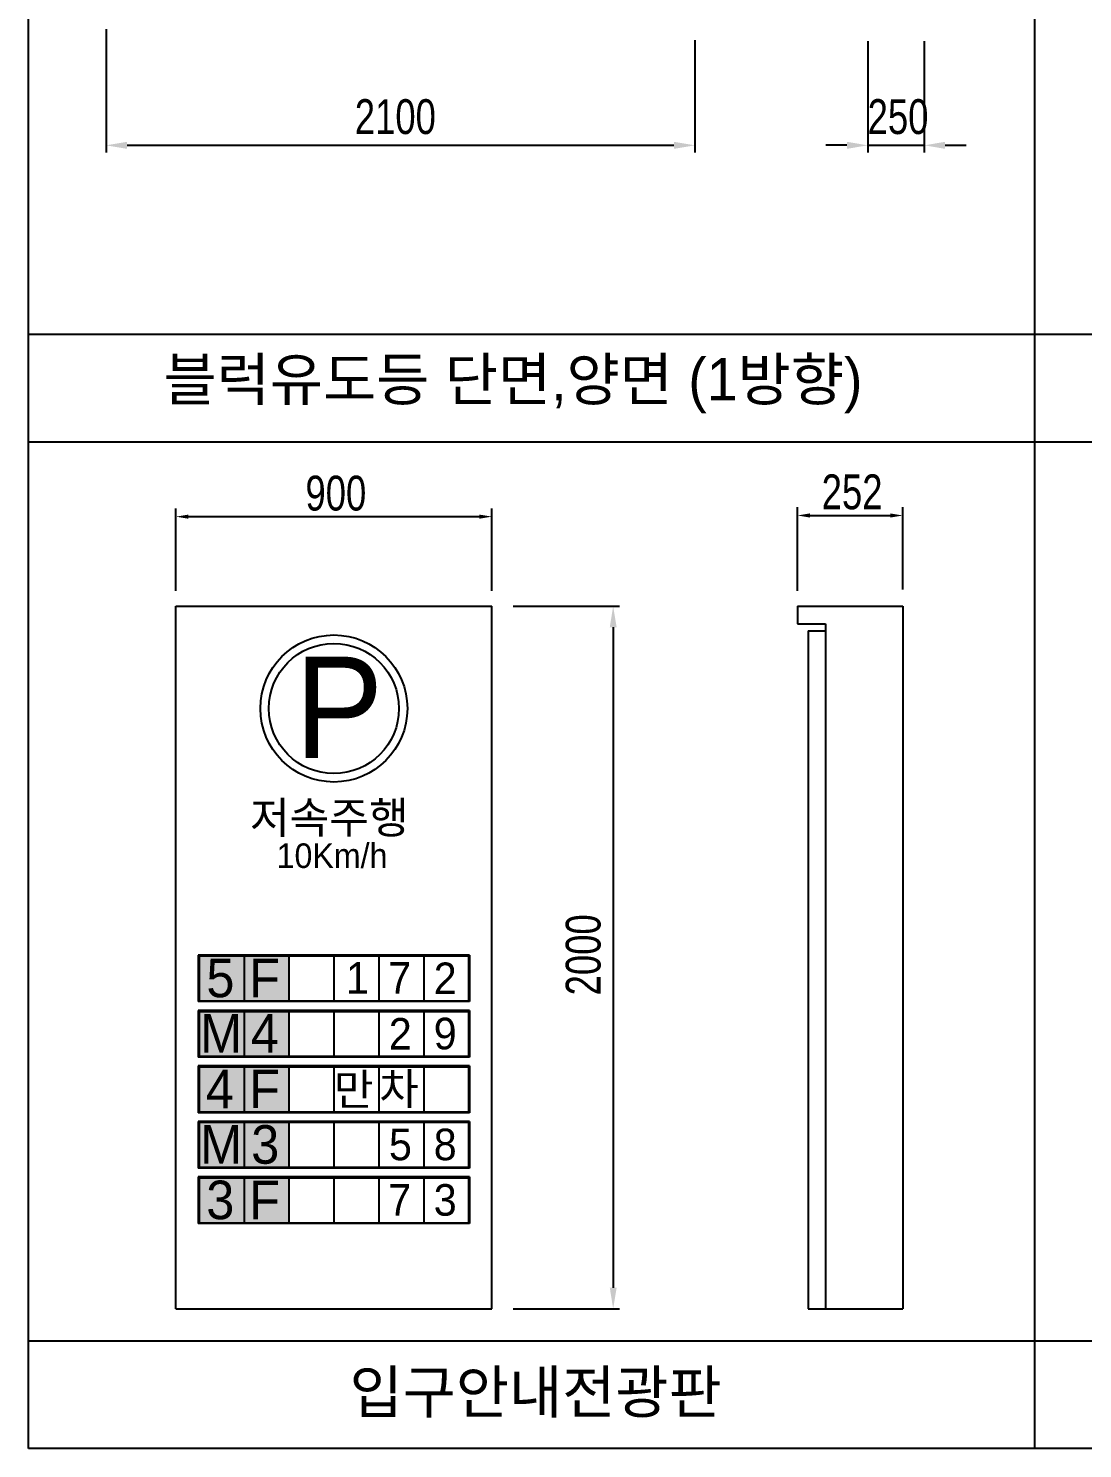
# Model space of a CAD drawing. Header units: millimetres. Extents: x 30232679 to 30326002, y -948068 to -920528.
# Drawn here: x 30289215 to 30297335, y -945972 to -935038 of the extents above; entities that cross this region are included whole.
import ezdxf
from ezdxf.enums import TextEntityAlignment as Align

# ---------------------------------------------------------------- set-up
doc = ezdxf.new("R2010")
doc.units = ezdxf.units.MM
doc.header["$LTSCALE"] = 600
doc.header["$MEASUREMENT"] = 0
doc.layers.get('0').update_dxf_attribs({"linetype": 'CONTINUOUS'})
doc.layers.add('PARKING', color=7, linetype='CONTINUOUS')
doc.styles.add('돋움', font='Dotum.ttf')

msp = doc.modelspace()

# ---------------------------------------------------------------- hatches: boundary and pattern name
for points in [[(30290530, -942178), (30290530, -942525), (30290876, -942525), (30290876, -942178)], [(30290876, -942178), (30290876, -942525), (30291222, -942525), (30291222, -942178)], [(30290530, -942606), (30290530, -942952), (30290876, -942952), (30290876, -942606)], [(30290876, -942606), (30290876, -942952), (30291222, -942952), (30291222, -942606)], [(30290530, -943033), (30290530, -943379), (30290876, -943379), (30290876, -943033)], [(30290876, -943033), (30290876, -943379), (30291222, -943379), (30291222, -943033)], [(30290530, -943460), (30290530, -943806), (30290876, -943806), (30290876, -943460)], [(30290876, -943460), (30290876, -943806), (30291222, -943806), (30291222, -943460)], [(30290530, -943887), (30290530, -944234), (30290876, -944234), (30290876, -943887)], [(30290876, -943887), (30290876, -944234), (30291222, -944234), (30291222, -943887)]]:
    msp.add_hatch(color=2).paths.add_polyline_path(points)

# ---------------------------------------------------------------- linework, layer by layer
for p, q in [((30290351, -944895), (30290351, -939487)), ((30290351, -939487), (30292785, -939487)), ((30292785, -944895), (30292785, -939487)), ((30295139, -939487), (30295950, -939487)), ((30295139, -939487), (30295139, -939622)), ((30295950, -939487), (30295950, -944895)), ((30295139, -939622), (30295355, -939622)), ((30295220, -939676), (30295355, -939676)), ((30295220, -939676), (30295220, -944895)), ((30295355, -939622), (30295355, -944895)), ((30292613, -942172), (30290523, -942172)), ((30290523, -942172), (30290523, -942531)), ((30292613, -942172), (30292613, -942531)), ((30292613, -942531), (30290523, -942531)), ((30292613, -942599), (30290523, -942599)), ((30290523, -942599), (30290523, -942959)), ((30290527, -942955), (30290527, -942603)), ((30292613, -942599), (30292613, -942959)), ((30292613, -942959), (30290523, -942959)), ((30292613, -943026), (30290523, -943026)), ((30290523, -943026), (30290523, -943386)), ((30290527, -943382), (30290527, -943030)), ((30292613, -943026), (30292613, -943386)), ((30292613, -943386), (30290523, -943386)), ((30292613, -943453), (30290523, -943453)), ((30290523, -943453), (30290523, -943813)), ((30290527, -943809), (30290527, -943457)), ((30292613, -943453), (30292613, -943813)), ((30292613, -943813), (30290523, -943813)), ((30292613, -943881), (30290523, -943881)), ((30290523, -943881), (30290523, -944240)), ((30290527, -944236), (30290527, -943885)), ((30292613, -943881), (30292613, -944240)), ((30292613, -944240), (30290523, -944240)), ((30290351, -944895), (30292785, -944895)), ((30295220, -944895), (30295950, -944895))]:
    msp.add_line(p, q)
at = {"color": 2}
for p, q in [((30290530, -942178), (30290876, -942178)), ((30290530, -942178), (30290530, -942525)), ((30290876, -942178), (30291222, -942178)), ((30290876, -942178), (30290876, -942525)), ((30291222, -942178), (30291568, -942178)), ((30291222, -942178), (30291222, -942525)), ((30291568, -942178), (30291914, -942178)), ((30291568, -942178), (30291568, -942525)), ((30291914, -942178), (30292260, -942178)), ((30291914, -942178), (30291914, -942525)), ((30292260, -942178), (30292606, -942178)), ((30292260, -942178), (30292260, -942525)), ((30292606, -942178), (30292606, -942525)), ((30290530, -942525), (30290876, -942525)), ((30290876, -942525), (30291222, -942525)), ((30291222, -942525), (30291568, -942525)), ((30291568, -942525), (30291914, -942525)), ((30291914, -942525), (30292260, -942525)), ((30292260, -942525), (30292606, -942525)), ((30290530, -942606), (30290876, -942606)), ((30290530, -942606), (30290530, -942952)), ((30290876, -942606), (30291222, -942606)), ((30290876, -942606), (30290876, -942952)), ((30291222, -942606), (30291568, -942606)), ((30291222, -942606), (30291222, -942952)), ((30291568, -942606), (30291914, -942606)), ((30291568, -942606), (30291568, -942952)), ((30291914, -942606), (30292260, -942606)), ((30291914, -942606), (30291914, -942952)), ((30292260, -942606), (30292606, -942606)), ((30292260, -942606), (30292260, -942952)), ((30292606, -942606), (30292606, -942952)), ((30290530, -942952), (30290876, -942952)), ((30290876, -942952), (30291222, -942952)), ((30291222, -942952), (30291568, -942952)), ((30291568, -942952), (30291914, -942952)), ((30291914, -942952), (30292260, -942952)), ((30292260, -942952), (30292606, -942952)), ((30290530, -943033), (30290876, -943033)), ((30290530, -943033), (30290530, -943379)), ((30290876, -943033), (30291222, -943033)), ((30290876, -943033), (30290876, -943379)), ((30291222, -943033), (30291568, -943033)), ((30291222, -943033), (30291222, -943379)), ((30291568, -943033), (30291914, -943033)), ((30291568, -943033), (30291568, -943379)), ((30291914, -943033), (30292260, -943033)), ((30291914, -943033), (30291914, -943379)), ((30292260, -943033), (30292606, -943033)), ((30292260, -943033), (30292260, -943379)), ((30292606, -943033), (30292606, -943379)), ((30290530, -943379), (30290876, -943379)), ((30290876, -943379), (30291222, -943379)), ((30291222, -943379), (30291568, -943379)), ((30291568, -943379), (30291914, -943379)), ((30291914, -943379), (30292260, -943379)), ((30292260, -943379), (30292606, -943379)), ((30290530, -943460), (30290876, -943460)), ((30290530, -943460), (30290530, -943806)), ((30290876, -943460), (30291222, -943460)), ((30290876, -943460), (30290876, -943806)), ((30291222, -943460), (30291568, -943460)), ((30291222, -943460), (30291222, -943806)), ((30291568, -943460), (30291914, -943460)), ((30291568, -943460), (30291568, -943806)), ((30291914, -943460), (30292260, -943460)), ((30291914, -943460), (30291914, -943806)), ((30292260, -943460), (30292606, -943460)), ((30292260, -943460), (30292260, -943806)), ((30292606, -943460), (30292606, -943806)), ((30290530, -943806), (30290876, -943806)), ((30290876, -943806), (30291222, -943806)), ((30291222, -943806), (30291568, -943806)), ((30291568, -943806), (30291914, -943806)), ((30291914, -943806), (30292260, -943806)), ((30292260, -943806), (30292606, -943806)), ((30290530, -943887), (30290876, -943887)), ((30290530, -943887), (30290530, -944234)), ((30290876, -943887), (30291222, -943887)), ((30290876, -943887), (30290876, -944234)), ((30291222, -943887), (30291568, -943887)), ((30291222, -943887), (30291222, -944234)), ((30291568, -943887), (30291914, -943887)), ((30291568, -943887), (30291568, -944234)), ((30291914, -943887), (30292260, -943887)), ((30291914, -943887), (30291914, -944234)), ((30292260, -943887), (30292606, -943887)), ((30292260, -943887), (30292260, -944234)), ((30292606, -943887), (30292606, -944234)), ((30290530, -944234), (30290876, -944234)), ((30290876, -944234), (30291222, -944234)), ((30291222, -944234), (30291568, -944234)), ((30291568, -944234), (30291914, -944234)), ((30291914, -944234), (30292260, -944234)), ((30292260, -944234), (30292606, -944234))]:
    msp.add_line(p, q, dxfattribs=at)
for radius in [566, 501]:
    msp.add_circle((30291568, -940274), radius)
at = {"layer": 'PARKING', "color": 3}
for p, q in [((30289215, -945972), (30289215, -922723)), ((30296965, -922723), (30296965, -945972)), ((30289215, -937392), (30320213, -937392)), ((30320213, -938223), (30289215, -938223)), ((30289215, -945142), (30320213, -945142)), ((30320213, -945972), (30289215, -945972))]:
    msp.add_line(p, q, dxfattribs=at)
at = {"layer": 'PARKING', "color": 1}
for p, q in [((30289814, -935044), (30289814, -935992)), ((30294348, -935128), (30294348, -935992)), ((30295680, -935137), (30295680, -935992)), ((30296115, -935137), (30296115, -935992)), ((30289975, -935938), (30294187, -935938)), ((30295519, -935938), (30295358, -935938)), ((30295680, -935938), (30296115, -935938)), ((30296276, -935938), (30296437, -935938)), ((30295139, -939367), (30295139, -938723)), ((30295950, -939357), (30295950, -938723)), ((30290351, -939367), (30290351, -938733)), ((30290448, -938797), (30292688, -938797)), ((30292785, -939367), (30292785, -938733)), ((30295235, -938788), (30295853, -938788)), ((30292948, -939487), (30293768, -939487)), ((30293719, -939648), (30293719, -944734)), ((30292948, -944895), (30293768, -944895))]:
    msp.add_line(p, q, dxfattribs=at)
for points in [[(30289975, -935911), (30289975, -935965), (30289814, -935938)], [(30294187, -935911), (30294187, -935965), (30294348, -935938)], [(30295519, -935911), (30295519, -935965), (30295680, -935938)], [(30296276, -935911), (30296276, -935965), (30296115, -935938)], [(30290448, -938781), (30290448, -938813), (30290351, -938797)], [(30292688, -938781), (30292688, -938813), (30292785, -938797)], [(30295235, -938772), (30295235, -938804), (30295139, -938788)], [(30295853, -938772), (30295853, -938804), (30295950, -938788)], [(30293693, -939648), (30293746, -939648), (30293719, -939487)], [(30293693, -944734), (30293746, -944734), (30293719, -944895)]]:
    msp.add_solid(points, dxfattribs=at)

# ---------------------------------------------------------------- texts
at = {"color": 7, "style": '돋움'}
for s, height, p in [('블럭유도등 단면,양면 (1방향)', 326.44, (30292947, -937766)), ('입구안내전광판', 326.4, (30293122, -945533))]:
    msp.add_text(s, height=height, dxfattribs=at).set_placement(p, align=Align.MIDDLE)
at = {"style": '돋움'}
for s, height, p in [('P', 779, (30291268, -940654)), ('저속주행', 243.4, (30290922, -941236)), ('10Km/h', 189.3, (30291127, -941502))]:
    msp.add_text(s, height=height, dxfattribs=at).set_placement(p)
at = {"color": 250, "style": '돋움'}
for s, p in [('5', (30290586, -942497)), ('F', (30290916, -942497)), ('M', (30290538, -942924)), ('4', (30290928, -942924)), ('4', (30290582, -943352)), ('F', (30290916, -943351)), ('M', (30290538, -943779)), ('3', (30290931, -943779)), ('3', (30290585, -944206)), ('F', (30290916, -944206))]:
    msp.add_text(s, height=297, dxfattribs=at).set_placement(p)
at = {"color": 3, "style": '돋움'}
for s, p in [('1', (30291661, -942470)), ('7', (30291987, -942470)), ('2', (30292337, -942473)), ('2', (30291991, -942900)), ('9', (30292337, -942898)), ('5', (30291992, -943752)), ('8', (30292337, -943752)), ('7', (30291987, -944179)), ('3', (30292337, -944179))]:
    msp.add_text(s, height=243, dxfattribs=at).set_placement(p)
at = {"color": 1, "style": '돋움'}
for s, p in [('만', (30291568, -943329)), ('차', (30291918, -943325))]:
    msp.add_text(s, height=243, dxfattribs=at).set_placement(p)
at = {"layer": 'PARKING', "style": '돋움', "width": 0.8}
for s, p in [('2100', (30291729, -935851)), ('250', (30295679, -935851)), ('900', (30291349, -938750)), ('252', (30295325, -938740))]:
    msp.add_text(s, height=268.3, dxfattribs=at).set_placement(p)
msp.add_text('2000', height=268.3, rotation=90, dxfattribs=at).set_placement((30293622, -942483))

doc.saveas('drawing.dxf')
